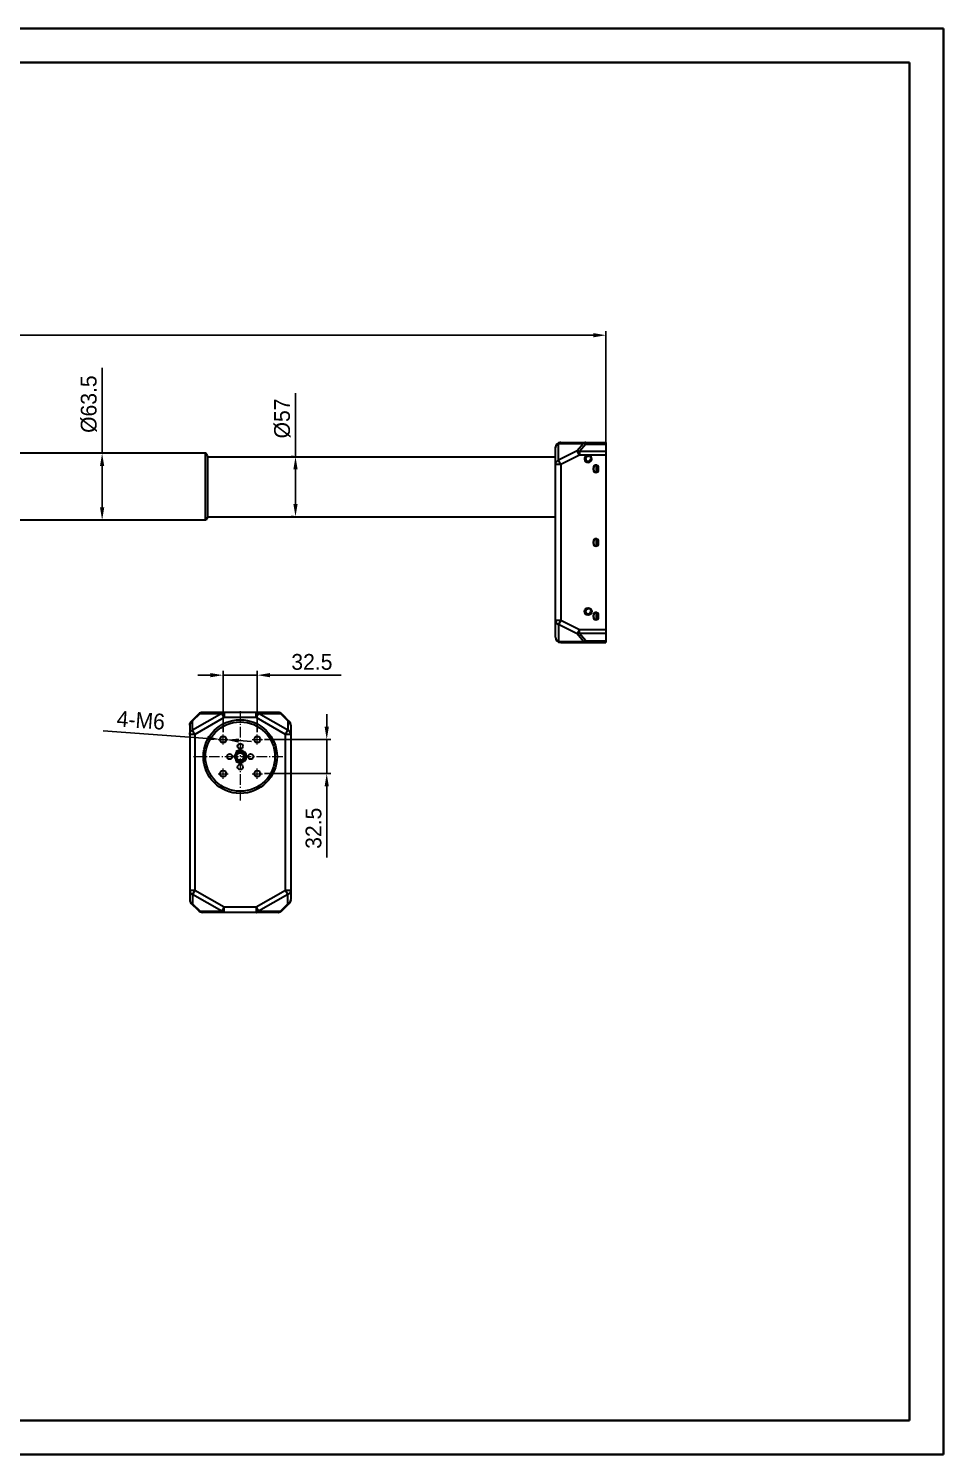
# Model space of a CAD drawing. Header units: millimetres. Extents: x 0 to 1916, y 0 to 1355.
# Drawn here: x 1047 to 1916, y 0 to 1355 of the extents above; entities that cross this region are included whole.
import ezdxf

# ---------------------------------------------------------------- set-up
doc = ezdxf.new("R2010")
doc.units = ezdxf.units.MM
doc.linetypes.add('CENTER2', pattern=[7.5, 5, -1, 0.5, -1])
doc.layers.get('0').update_dxf_attribs({"lineweight": 18})
for name, color, linetype, lineweight in [('CAXA0', 7, 'Continuous', 70), ('CAXA3', 7, 'Continuous', 18), ('輪廓線', 7, 'Continuous', 20)]:
    doc.layers.add(name, color=color, linetype=linetype, lineweight=lineweight)
doc.dimstyles.new('ISO-25', dxfattribs={"dimtxt": 6, "dimasz": 6, "dimexe": 0.5, "dimexo": 0.625, "dimgap": 1.2, "dimtad": 1, "dimdsep": 46, "dimtxsty": 'Standard', "dimcen": 2.5, "dimdle": 12, "dimclrd": 3, "dimclre": 3, "dimclrt": 3, "dimadec": 0, "dimazin": 0, "dimtfac": 1, "dimtmove": 0, "dimatfit": 3, "dimfxl": 0, "dimarcsym": 0})

# ---------------------------------------------------------------- blocks, each defined once
blk = doc.blocks.new('*X5')
at = {"layer": '輪廓線'}
for points in [[(397.6, 1065.5), (397.6, 1061.5), (385.6, 1063.5)], [(1583.6, 1065.5), (1583.6, 1061.5), (1595.6, 1063.5)]]:
    blk.add_hatch(color=0, dxfattribs=at).paths.add_polyline_path(points, flags=0)
at = {"layer": '輪廓線', "color": 0, "lineweight": -2}
for p, q in [((385.6, 956.6), (385.6, 1067.5)), ((1583.6, 1063.5), (397.6, 1063.5)), ((1595.6, 785.6), (1595.6, 1067.5))]:
    blk.add_line(p, q, dxfattribs=at)
at = {"layer": '輪廓線', "color": 0, "lineweight": 15, "insert": (990.6, 1076), "char_height": 15, "width": 78.771, "attachment_point": 5}
blk.add_mtext('1210', dxfattribs=at)
blk = doc.blocks.new('*X6')
at = {"layer": '輪廓線'}
for points in [[(1114.9, 939.3), (1118.9, 939.3), (1116.9, 951.3)], [(1114.9, 899.8), (1118.9, 899.8), (1116.9, 887.8)]]:
    blk.add_hatch(color=0, dxfattribs=at).paths.add_polyline_path(points, flags=0)
at = {"layer": '輪廓線', "color": 0, "lineweight": -2}
for p, q in [((1116.9, 951.3), (1116.9, 1032.6)), ((1114.9, 951.3), (1112.9, 951.3)), ((1116.9, 899.8), (1116.9, 939.3)), ((1114.9, 887.8), (1112.9, 887.8))]:
    blk.add_line(p, q, dxfattribs=at)
at = {"layer": '輪廓線', "color": 0, "lineweight": 15, "insert": (1104.4, 998), "char_height": 15, "width": 109.441, "attachment_point": 5, "rotation": 90}
blk.add_mtext('%%C63.5', dxfattribs=at)
blk = doc.blocks.new('*X7')
at = {"layer": '輪廓線'}
for points in [[(1298.6, 936.1), (1302.6, 936.1), (1300.6, 948.1)], [(1298.6, 903.1), (1302.6, 903.1), (1300.6, 891.1)]]:
    blk.add_hatch(color=0, dxfattribs=at).paths.add_polyline_path(points, flags=0)
at = {"layer": '輪廓線', "color": 0, "lineweight": -2}
for p, q in [((1300.6, 948.1), (1300.6, 1008.4)), ((1298.6, 948.1), (1296.6, 948.1)), ((1300.6, 903.1), (1300.6, 936.1)), ((1298.6, 891.1), (1296.6, 891.1))]:
    blk.add_line(p, q, dxfattribs=at)
at = {"layer": '輪廓線', "color": 0, "lineweight": 15, "insert": (1288.1, 984.4), "char_height": 15, "width": 66.704, "attachment_point": 5, "rotation": 90}
blk.add_mtext('%%C57', dxfattribs=at)
blk = doc.blocks.new('*X10')
at = {"layer": '輪廓線'}
for points in [[(1217, 682.4), (1216.7, 678.4), (1228.8, 679.6)], [(1246.9, 680.3), (1246.7, 676.3), (1234.8, 679.1)]]:
    blk.add_hatch(color=0, dxfattribs=at).paths.add_polyline_path(points, flags=0)
at = {"layer": '輪廓線', "color": 0, "lineweight": -2}
for p, q in [((1117.9, 687.6), (1216.9, 680.4)), ((1234.8, 679.1), (1228.8, 679.6)), ((1246.8, 678.3), (1258.8, 677.4))]:
    blk.add_line(p, q, dxfattribs=at)
at = {"layer": '輪廓線', "color": 0, "lineweight": 15, "insert": (1153.7, 697.6), "char_height": 15, "width": 84.053, "attachment_point": 5, "rotation": 355.8531}
blk.add_mtext('4-M6', dxfattribs=at)
blk = doc.blocks.new('*X17')
at = {"layer": '輪廓線'}
for points in [[(1219.8, 742.5), (1219.8, 738.5), (1231.8, 740.5)], [(1276.3, 742.5), (1276.3, 738.5), (1264.3, 740.5)]]:
    blk.add_hatch(color=0, dxfattribs=at).paths.add_polyline_path(points, flags=0)
at = {"layer": '輪廓線', "color": 0, "lineweight": -2}
for p, q in [((1219.8, 740.5), (1207.8, 740.5)), ((1231.8, 686.2), (1231.8, 744.5)), ((1231.8, 740.5), (1264.3, 740.5)), ((1264.3, 686.2), (1264.3, 744.5)), ((1276.3, 740.5), (1344.1, 740.5))]:
    blk.add_line(p, q, dxfattribs=at)
at = {"layer": '輪廓線', "color": 0, "lineweight": 15, "insert": (1316.2, 753), "char_height": 15, "width": 80.615, "attachment_point": 5}
blk.add_mtext('32.5', dxfattribs=at)
blk = doc.blocks.new('*X18')
at = {"layer": '輪廓線'}
for points in [[(1328.3, 691.4), (1332.3, 691.4), (1330.3, 679.4)], [(1328.3, 634.9), (1332.3, 634.9), (1330.3, 646.9)]]:
    blk.add_hatch(color=0, dxfattribs=at).paths.add_polyline_path(points, flags=0)
at = {"layer": '輪廓線', "color": 0, "lineweight": -2}
for p, q in [((1330.3, 691.4), (1330.3, 703.4)), ((1271.1, 679.4), (1334.3, 679.4)), ((1330.3, 679.4), (1330.3, 646.9)), ((1271.1, 646.9), (1334.3, 646.9)), ((1330.3, 634.9), (1330.3, 567.1))]:
    blk.add_line(p, q, dxfattribs=at)
at = {"layer": '輪廓線', "color": 0, "lineweight": 15, "insert": (1317.8, 595), "char_height": 15, "width": 80.615, "attachment_point": 5, "rotation": 90}
blk.add_mtext('32.5', dxfattribs=at)

msp = doc.modelspace()

# ---------------------------------------------------------------- linework, layer by layer
at = {"linetype": 'Continuous', "lineweight": 30}
for p, q in [((1215.385, 951.326), (885.885, 951.326)), ((1214.885, 951.326), (1214.885, 887.826)), ((1216.885, 948.826), (1215.385, 951.326)), ((1216.885, 948.826), (1216.885, 890.326)), ((1547.585, 776.576), (1547.585, 956.576)), ((1547.585, 776.576), (1547.585, 956.576)), ((1550.594, 944.637), (1550.594, 960.558)), ((1550.594, 944.637), (1550.594, 960.558)), ((1550.594, 960.558), (1574.354, 960.558)), ((1550.594, 960.558), (1574.354, 960.558)), ((1568.293, 953.487), (1550.594, 944.637)), ((1568.293, 953.487), (1550.594, 944.637)), ((1552.585, 961.576), (1595.585, 961.576)), ((1552.585, 961.576), (1595.585, 961.576)), ((1570.284, 949.505), (1552.585, 940.655)), ((1570.284, 949.505), (1552.585, 940.655)), ((1574.354, 960.558), (1568.293, 953.487)), ((1574.354, 960.558), (1568.293, 953.487)), ((1570.284, 949.505), (1568.293, 953.487)), ((1570.284, 949.505), (1568.293, 953.487)), ((1576.345, 960.111), (1570.284, 953.04)), ((1576.345, 960.111), (1570.284, 953.04)), ((1570.284, 953.04), (1570.284, 949.505)), ((1570.284, 953.04), (1570.284, 949.505)), ((1595.585, 953.04), (1570.284, 953.04)), ((1595.585, 953.04), (1570.284, 953.04)), ((1577.883, 949.505), (1570.284, 949.505)), ((1577.883, 949.505), (1570.284, 949.505)), ((1576.345, 961.576), (1576.345, 960.111)), ((1576.345, 961.576), (1576.345, 960.111)), ((1576.345, 960.111), (1595.585, 960.111)), ((1576.345, 960.111), (1595.585, 960.111)), ((1577.883, 949.505), (1577.983, 949.015)), ((1577.883, 949.505), (1577.983, 949.015)), ((1579.287, 949.505), (1579.186, 949.015)), ((1579.287, 949.505), (1579.186, 949.015)), ((1595.585, 949.505), (1579.287, 949.505)), ((1595.585, 949.505), (1579.287, 949.505)), ((1595.585, 961.576), (1595.585, 771.576)), ((1595.585, 961.576), (1595.585, 771.576)), ((1216.885, 948.076), (1547.585, 948.076)), ((1552.585, 940.655), (1547.585, 940.655)), ((1552.585, 940.655), (1547.585, 940.655)), ((1552.585, 940.655), (1550.594, 944.637)), ((1552.585, 940.655), (1550.594, 944.637)), ((1552.585, 940.655), (1552.585, 792.497)), ((1552.585, 940.655), (1552.585, 792.497)), ((1583.585, 937.576), (1583.585, 935.576)), ((1583.585, 937.576), (1583.585, 935.576)), ((1583.735, 935.576), (1583.735, 937.576)), ((1586.735, 933.317), (1586.735, 939.834)), ((1588.435, 935.576), (1588.435, 937.576)), ((1588.585, 935.576), (1588.585, 937.576)), ((1588.585, 935.576), (1588.585, 937.576)), ((1215.385, 887.826), (885.885, 887.826)), ((1216.885, 890.326), (1215.385, 887.826)), ((1216.885, 891.076), (1547.585, 891.076)), ((1583.585, 867.576), (1583.585, 865.576)), ((1583.585, 867.576), (1583.585, 865.576)), ((1583.735, 865.576), (1583.735, 867.576)), ((1586.735, 863.317), (1586.735, 869.834)), ((1588.435, 865.576), (1588.435, 867.576)), ((1588.585, 865.576), (1588.585, 867.576)), ((1588.585, 865.576), (1588.585, 867.576)), ((1586.735, 793.317), (1586.735, 799.834)), ((1552.585, 792.497), (1547.585, 792.497)), ((1552.585, 792.497), (1547.585, 792.497)), ((1552.585, 792.497), (1550.594, 788.514)), ((1552.585, 792.497), (1550.594, 788.514)), ((1550.594, 788.514), (1550.594, 772.594)), ((1550.594, 788.514), (1550.594, 772.594)), ((1568.293, 779.665), (1550.594, 788.514)), ((1568.293, 779.665), (1550.594, 788.514)), ((1570.284, 783.647), (1552.585, 792.497)), ((1570.284, 783.647), (1552.585, 792.497)), ((1583.585, 797.576), (1583.585, 795.576)), ((1583.585, 797.576), (1583.585, 795.576)), ((1583.735, 795.576), (1583.735, 797.576)), ((1588.435, 795.576), (1588.435, 797.576)), ((1588.585, 795.576), (1588.585, 797.576)), ((1588.585, 795.576), (1588.585, 797.576)), ((1550.594, 772.594), (1574.354, 772.594)), ((1550.594, 772.594), (1574.354, 772.594)), ((1570.284, 783.647), (1568.293, 779.665)), ((1570.284, 783.647), (1568.293, 779.665)), ((1574.354, 772.594), (1568.293, 779.665)), ((1574.354, 772.594), (1568.293, 779.665)), ((1570.284, 780.111), (1570.284, 783.647)), ((1570.284, 780.111), (1570.284, 783.647)), ((1595.585, 783.647), (1570.284, 783.647)), ((1595.585, 783.647), (1570.284, 783.647)), ((1576.345, 773.04), (1570.284, 780.111)), ((1576.345, 773.04), (1570.284, 780.111)), ((1595.585, 780.111), (1570.284, 780.111)), ((1595.585, 780.111), (1570.284, 780.111)), ((1576.345, 771.576), (1576.345, 773.04)), ((1576.345, 771.576), (1576.345, 773.04)), ((1576.345, 773.04), (1595.585, 773.04)), ((1576.345, 773.04), (1595.585, 773.04)), ((1552.585, 771.576), (1595.585, 771.576)), ((1552.585, 771.576), (1595.585, 771.576)), ((1284.019, 705.108), (1212.161, 705.108)), ((1284.019, 705.108), (1212.161, 705.108)), ((1232.952, 705.108), (1232.952, 700.108)), ((1232.952, 705.108), (1232.952, 700.108)), ((1263.229, 700.108), (1263.229, 705.108)), ((1263.229, 700.108), (1263.229, 705.108)), ((1200.09, 693.037), (1200.09, 527.179)), ((1200.09, 693.037), (1200.09, 527.179)), ((1201.555, 696.573), (1208.626, 703.644)), ((1201.555, 696.573), (1208.626, 703.644)), ((1230.676, 704.09), (1202.815, 688.169)), ((1230.676, 704.09), (1202.815, 688.169)), ((1202.815, 697.019), (1209.886, 704.09)), ((1202.815, 697.019), (1209.886, 704.09)), ((1202.815, 688.169), (1202.815, 697.019)), ((1202.815, 688.169), (1202.815, 697.019)), ((1232.952, 700.108), (1205.09, 684.187)), ((1232.952, 700.108), (1205.09, 684.187)), ((1209.886, 704.09), (1230.676, 704.09)), ((1209.886, 704.09), (1230.676, 704.09)), ((1232.952, 700.108), (1230.676, 704.09)), ((1232.952, 700.108), (1230.676, 704.09)), ((1263.229, 700.108), (1232.952, 700.108)), ((1263.229, 700.108), (1232.952, 700.108)), ((1263.229, 700.108), (1265.504, 704.09)), ((1263.229, 700.108), (1265.504, 704.09)), ((1291.09, 684.187), (1263.229, 700.108)), ((1291.09, 684.187), (1263.229, 700.108)), ((1265.504, 704.09), (1286.295, 704.09)), ((1265.504, 704.09), (1286.295, 704.09)), ((1293.366, 688.169), (1265.504, 704.09)), ((1293.366, 688.169), (1265.504, 704.09)), ((1286.295, 704.09), (1293.366, 697.019)), ((1286.295, 704.09), (1293.366, 697.019)), ((1287.555, 703.644), (1294.626, 696.573)), ((1287.555, 703.644), (1294.626, 696.573)), ((1293.366, 697.019), (1293.366, 688.169)), ((1293.366, 697.019), (1293.366, 688.169)), ((1296.09, 693.037), (1296.09, 527.179)), ((1296.09, 693.037), (1296.09, 527.179)), ((1205.09, 684.187), (1200.09, 684.187)), ((1205.09, 684.187), (1200.09, 684.187)), ((1205.09, 684.187), (1202.815, 688.169)), ((1205.09, 684.187), (1202.815, 688.169)), ((1205.09, 684.187), (1205.09, 536.029)), ((1205.09, 684.187), (1205.09, 536.029)), ((1291.09, 684.187), (1293.366, 688.169)), ((1291.09, 684.187), (1293.366, 688.169)), ((1296.09, 684.187), (1291.09, 684.187)), ((1296.09, 684.187), (1291.09, 684.187)), ((1291.09, 536.029), (1291.09, 684.187)), ((1291.09, 536.029), (1291.09, 684.187)), ((1244.475, 664.761), (1243.773, 664.379)), ((1243.773, 664.379), (1244.156, 663.676)), ((1245.088, 665.713), (1244.306, 665.543)), ((1244.306, 665.543), (1244.475, 664.761)), ((1244.633, 666.413), (1245.128, 666.28)), ((1245.145, 666.51), (1245.088, 665.713)), ((1245.943, 666.453), (1245.145, 666.51)), ((1246.223, 667.202), (1245.943, 666.453)), ((1246.972, 666.922), (1246.223, 667.202)), ((1247.451, 667.563), (1246.972, 666.922)), ((1248.092, 667.083), (1247.451, 667.563)), ((1248.732, 667.562), (1248.092, 667.083)), ((1249.211, 666.922), (1248.732, 667.562)), ((1249.961, 667.201), (1249.211, 666.922)), ((1250.24, 666.451), (1249.961, 667.201)), ((1250.303, 666.981), (1250.145, 666.707)), ((1251.038, 666.508), (1250.24, 666.451)), ((1251.095, 665.711), (1251.038, 666.508)), ((1251.876, 665.54), (1251.095, 665.711)), ((1251.706, 664.759), (1251.876, 665.54)), ((1252.408, 664.376), (1251.706, 664.759)), ((1252.025, 663.674), (1252.408, 664.376)), ((1252.065, 664.563), (1252.269, 664.638)), ((1244.156, 663.676), (1243.59, 663.111)), ((1243.59, 663.111), (1244.155, 662.545)), ((1244.155, 662.545), (1243.771, 661.844)), ((1243.771, 661.844), (1244.473, 661.46)), ((1244.473, 661.46), (1244.303, 660.678)), ((1244.303, 660.678), (1245.084, 660.508)), ((1245.124, 659.935), (1244.633, 659.804)), ((1245.084, 660.508), (1245.14, 659.71)), ((1245.14, 659.71), (1245.938, 659.766)), ((1245.938, 659.766), (1246.217, 659.017)), ((1246.217, 659.017), (1246.967, 659.295)), ((1246.967, 659.295), (1247.445, 658.655)), ((1247.445, 658.655), (1248.086, 659.133)), ((1248.086, 659.133), (1248.726, 658.653)), ((1248.726, 658.653), (1249.206, 659.293)), ((1249.206, 659.293), (1249.955, 659.013)), ((1249.955, 659.013), (1250.235, 659.762)), ((1250.142, 659.513), (1250.303, 659.235)), ((1250.235, 659.762), (1251.033, 659.704)), ((1251.033, 659.704), (1251.091, 660.501)), ((1251.091, 660.501), (1251.873, 660.67)), ((1251.704, 661.452), (1252.406, 661.835)), ((1251.873, 660.67), (1251.704, 661.452)), ((1252.022, 662.54), (1252.59, 663.108)), ((1252.406, 661.835), (1252.022, 662.54)), ((1252.59, 663.108), (1252.025, 663.674)), ((1252.269, 661.579), (1252.069, 661.651)), ((1205.09, 536.029), (1200.09, 536.029)), ((1205.09, 536.029), (1200.09, 536.029)), ((1205.09, 536.029), (1202.815, 532.047)), ((1205.09, 536.029), (1202.815, 532.047)), ((1202.815, 532.047), (1202.815, 523.197)), ((1202.815, 532.047), (1202.815, 523.197)), ((1230.676, 516.126), (1202.815, 532.047)), ((1230.676, 516.126), (1202.815, 532.047)), ((1232.952, 520.108), (1205.09, 536.029)), ((1232.952, 520.108), (1205.09, 536.029)), ((1291.09, 536.029), (1263.229, 520.108)), ((1291.09, 536.029), (1263.229, 520.108)), ((1293.366, 532.047), (1265.504, 516.126)), ((1293.366, 532.047), (1265.504, 516.126)), ((1291.09, 536.029), (1293.366, 532.047)), ((1291.09, 536.029), (1293.366, 532.047)), ((1296.09, 536.029), (1291.09, 536.029)), ((1296.09, 536.029), (1291.09, 536.029)), ((1293.366, 523.197), (1293.366, 532.047)), ((1293.366, 523.197), (1293.366, 532.047)), ((1208.626, 516.573), (1201.555, 523.644)), ((1208.626, 516.573), (1201.555, 523.644)), ((1202.815, 523.197), (1209.886, 516.126)), ((1202.815, 523.197), (1209.886, 516.126)), ((1209.886, 516.126), (1230.676, 516.126)), ((1209.886, 516.126), (1230.676, 516.126)), ((1284.019, 515.108), (1212.161, 515.108)), ((1284.019, 515.108), (1212.161, 515.108)), ((1232.952, 520.108), (1230.676, 516.126)), ((1232.952, 520.108), (1230.676, 516.126)), ((1232.952, 515.108), (1232.952, 520.108)), ((1232.952, 515.108), (1232.952, 520.108)), ((1263.229, 520.108), (1232.952, 520.108)), ((1263.229, 520.108), (1232.952, 520.108)), ((1263.229, 520.108), (1263.229, 515.108)), ((1263.229, 520.108), (1263.229, 515.108)), ((1263.229, 520.108), (1265.504, 516.126)), ((1263.229, 520.108), (1265.504, 516.126)), ((1265.504, 516.126), (1286.295, 516.126)), ((1265.504, 516.126), (1286.295, 516.126)), ((1286.295, 516.126), (1293.366, 523.197)), ((1286.295, 516.126), (1293.366, 523.197)), ((1287.555, 516.573), (1294.626, 523.644)), ((1287.555, 516.573), (1294.626, 523.644))]:
    msp.add_line(p, q, dxfattribs=at)
at = {"linetype": 'CENTER2', "lineweight": 15, "ltscale": 2}
for p, q in [((1248.09, 706.333), (1248.09, 619.883)), ((1227.055, 679.358), (1236.626, 679.358)), ((1231.84, 674.558), (1231.84, 684.158)), ((1259.555, 679.358), (1269.126, 679.358)), ((1264.34, 674.558), (1264.34, 684.158)), ((1203.565, 663.108), (1292.615, 663.108)), ((1231.84, 642.058), (1231.84, 651.658)), ((1264.34, 642.058), (1264.34, 651.658)), ((1227.055, 646.858), (1236.626, 646.858)), ((1259.555, 646.858), (1269.126, 646.858))]:
    msp.add_line(p, q, dxfattribs=at)
at = {"linetype": 'Continuous', "lineweight": 30}
for centre, radius in [((1578.585, 946.076), 3), ((1578.585, 946.076), 3), ((1578.585, 801.076), 3.5), ((1578.585, 801.076), 3.5), ((1578.585, 801.076), 3), ((1578.585, 801.076), 3), ((1248.09, 663.108), 35), ((1248.09, 663.108), 33), ((1231.84, 679.358), 3), ((1264.34, 679.358), 3), ((1238.191, 663.108), 2.5), ((1248.09, 663.108), 5), ((1248.067, 663.108), 3.523), ((1248.09, 673.008), 2.5), ((1257.99, 663.108), 2.5), ((1248.09, 653.209), 2.5), ((1231.84, 646.858), 3), ((1264.34, 646.858), 3)]:
    msp.add_circle(centre, radius, dxfattribs=at)
for centre, radius, start, end in [((1552.585, 956.576), 5, 90, 180), ((1552.585, 956.576), 5, 90, 180), ((1551.354, 956.575), 3.769, 174.407424, 179.991081), ((1578.585, 946.076), 3.5, 101.565854, 78.434146), ((1578.585, 946.076), 3.5, 101.565854, 78.434146), ((1578.587, 946.409), 3.175, 90.035137, 102.80561), ((1578.587, 946.409), 3.175, 91.460744, 102.809425), ((1578.585, 946.434), 3.149, 90.000278, 91.433971), ((1578.583, 946.409), 3.175, 77.19439, 89.964863), ((1578.584, 946.419), 3.165, 80.024594, 89.9835), ((1578.581, 946.401), 3.183, 78.605669, 80.021869), ((1578.579, 946.395), 3.189, 77.189441, 78.605767), ((1586.085, 937.576), 2.5, 0, 180), ((1586.085, 937.576), 2.5, 0, 180), ((1586.085, 935.576), 2.5, 180, 0), ((1586.085, 935.576), 2.5, 180, 0), ((1586.085, 937.576), 2.35, 0, 180), ((1586.085, 935.576), 2.35, 180, 0), ((1586.085, 867.576), 2.5, 0, 180), ((1586.085, 867.576), 2.5, 0, 180), ((1586.085, 867.576), 2.35, 0, 180), ((1586.085, 865.576), 2.5, 180, 0), ((1586.085, 865.576), 2.5, 180, 0), ((1586.085, 865.576), 2.35, 180, 0), ((1586.085, 797.576), 2.5, 0, 180), ((1586.085, 797.576), 2.5, 0, 180), ((1586.085, 797.576), 2.35, 0, 180), ((1586.085, 795.576), 2.5, 180, 0), ((1586.085, 795.576), 2.5, 180, 0), ((1586.085, 795.576), 2.35, 180, 0), ((1552.585, 776.576), 5, 180, 270), ((1552.585, 776.576), 5, 180, 270), ((1551.354, 776.576), 3.769, 180.008919, 185.592576), ((1212.161, 700.108), 5, 90, 135), ((1212.161, 700.108), 5, 90, 135), ((1284.019, 700.108), 5, 45, 90), ((1284.019, 700.108), 5, 45, 90), ((1205.09, 693.037), 5, 135, 180), ((1205.09, 693.037), 5, 135, 180), ((1204.086, 693.036), 3.996, 173.889954, 179.987869), ((1204.523, 692.84), 4.481, 140.15341, 145.591582), ((1204.636, 692.745), 4.629, 134.836119, 140.153667), ((1204.778, 692.596), 4.834, 124.449414, 134.780512), ((1204.919, 692.396), 5.079, 119.49854, 124.483392), ((1204.964, 692.318), 5.169, 114.564587, 119.50333), ((1204.964, 692.318), 5.169, 114.564587, 119.50333), ((1291.217, 692.318), 5.169, 60.496651, 65.435413), ((1291.217, 692.318), 5.169, 60.496651, 65.435413), ((1291.261, 692.396), 5.079, 55.516574, 60.501441), ((1291.402, 692.596), 4.834, 45.219439, 55.550552), ((1291.09, 693.037), 5, 0, 45), ((1291.09, 693.037), 5, 0, 45), ((1291.544, 692.745), 4.629, 39.846283, 45.163832), ((1291.658, 692.84), 4.481, 34.40837, 39.84654), ((1292.094, 693.036), 3.996, 0.012131, 6.110041), ((1292.094, 693.036), 3.996, 0.012131, 6.110041), ((1244.84, 667.185), 0.8, 128.363294, 255), ((1248.067, 663.108), 6, 231.636706, 128.363294), ((1250.736, 666.731), 0.5, 53.62063, 150), ((1248.067, 663.108), 5, 26.37937, 53.62063), ((1252.098, 665.107), 0.5, 290, 26.37937), ((1244.84, 659.031), 0.8, 105, 231.636706), ((1250.736, 659.485), 0.5, 210, 306.37937), ((1248.067, 663.108), 5, 306.37937, 333.62063), ((1252.098, 661.109), 0.5, 333.62063, 70), ((1205.09, 527.179), 5, 180, 225), ((1205.09, 527.179), 5, 180, 225), ((1204.086, 527.18), 3.996, 180.012131, 186.110046), ((1204.523, 527.376), 4.481, 214.408418, 219.84659), ((1204.636, 527.471), 4.629, 219.846333, 225.163881), ((1204.778, 527.62), 4.834, 225.219488, 235.550586), ((1204.919, 527.82), 5.079, 235.516608, 240.50146), ((1204.964, 527.898), 5.169, 240.49667, 245.435413), ((1204.964, 527.898), 5.169, 240.49667, 245.435413), ((1212.161, 520.108), 5, 225, 270), ((1212.161, 520.108), 5, 225, 270), ((1284.019, 520.108), 5, 270, 315), ((1284.019, 520.108), 5, 270, 315), ((1291.217, 527.898), 5.169, 294.564587, 299.503349), ((1291.217, 527.898), 5.169, 294.564587, 299.503349), ((1291.261, 527.82), 5.079, 299.498559, 304.483426), ((1291.402, 527.62), 4.834, 304.449448, 314.780561), ((1291.09, 527.179), 5, 315, 360), ((1291.09, 527.179), 5, 315, 360), ((1291.544, 527.471), 4.629, 314.836168, 320.153717), ((1291.658, 527.376), 4.481, 320.15346, 325.59163), ((1292.094, 527.18), 3.996, 353.889959, 359.987869), ((1292.094, 527.18), 3.996, 353.889959, 359.987869)]:
    msp.add_arc(centre, radius, start, end, dxfattribs=at)
at = {"linetype": 'CENTER2', "lineweight": 15, "ltscale": 2}
for centre, radius, start, end in [((1578.585, 946.076), 2, 75, 15), ((1578.585, 801.076), 2, 75, 15), ((1231.84, 679.358), 2.6, 180, 90), ((1264.34, 679.358), 2.6, 180, 90), ((1231.84, 646.858), 2.6, 180, 90), ((1264.34, 646.858), 2.6, 180, 90)]:
    msp.add_arc(centre, radius, start, end, dxfattribs=at)
at = {"linetype": 'Continuous', "lineweight": 30}
for points, knots in [([(1547.585, 956.576), (1547.585, 957.415), (1548.222, 959.192), (1549.748, 960.239), (1550.594, 960.558)], [0, 0, 0, 0, 2.54663495, 5.28949327, 5.28949327, 5.28949327, 5.28949327]), ([(1547.603, 956.942), (1547.679, 957.723), (1548.381, 959.315), (1549.806, 960.261), (1550.594, 960.558)], [0, 0, 0, 0, 2.37628774, 4.92714303, 4.92714303, 4.92714303, 4.92714303]), ([(1552.585, 961.576), (1552.224, 961.576), (1551.453, 961.372), (1550.857, 960.862), (1550.594, 960.558)], [0, 0, 0, 0, 1.08858531, 2.30258777, 2.30258777, 2.30258777, 2.30258777]), ([(1552.585, 961.576), (1552.224, 961.576), (1551.453, 961.372), (1550.857, 960.862), (1550.594, 960.558)], [0, 0, 0, 0, 1.08858531, 2.30258777, 2.30258777, 2.30258777, 2.30258777]), ([(1570.284, 953.04), (1570.115, 953.113), (1569.478, 953.355), (1568.792, 953.49), (1568.293, 953.487)], [0, 0, 0, 0, 0.55354807, 2.05305363, 2.05305363, 2.05305363, 2.05305363]), ([(1570.284, 953.04), (1570.115, 953.113), (1569.478, 953.355), (1568.792, 953.49), (1568.293, 953.487)], [0, 0, 0, 0, 0.55354807, 2.05305363, 2.05305363, 2.05305363, 2.05305363]), ([(1576.345, 961.576), (1575.984, 961.576), (1575.214, 961.372), (1574.618, 960.862), (1574.354, 960.558)], [0, 0, 0, 0, 1.08858466, 2.30258808, 2.30258808, 2.30258808, 2.30258808]), ([(1576.345, 960.111), (1576.176, 960.184), (1575.539, 960.426), (1574.853, 960.561), (1574.354, 960.558)], [0, 0, 0, 0, 0.55354782, 2.05305363, 2.05305363, 2.05305363, 2.05305363]), ([(1576.345, 960.111), (1576.176, 960.184), (1575.539, 960.426), (1574.853, 960.561), (1574.354, 960.558)], [0, 0, 0, 0, 0.55354782, 2.05305363, 2.05305363, 2.05305363, 2.05305363]), ([(1576.345, 961.576), (1575.984, 961.576), (1575.487, 961.444), (1575.069, 961.188), (1574.964, 961.114)], [0, 0, 0, 0, 1.08805334, 1.47677788, 1.47677788, 1.47677788, 1.47677788]), ([(1547.585, 940.655), (1547.585, 941.075), (1547.732, 941.932), (1548.578, 943.497), (1549.748, 944.318), (1550.594, 944.637)], [0, 0, 0, 0, 1.26846359, 2.56866314, 5.29873399, 5.29873399, 5.29873399, 5.29873399]), ([(1547.585, 940.655), (1547.585, 941.494), (1548.222, 943.271), (1549.748, 944.318), (1550.594, 944.637)], [0, 0, 0, 0, 2.54664987, 5.28949334, 5.28949334, 5.28949334, 5.28949334]), ([(1547.585, 792.497), (1547.585, 792.077), (1547.732, 791.219), (1548.578, 789.655), (1549.748, 788.833), (1550.594, 788.514)], [0, 0, 0, 0, 1.26846359, 2.56866314, 5.29873399, 5.29873399, 5.29873399, 5.29873399]), ([(1547.585, 792.497), (1547.585, 791.657), (1548.222, 789.88), (1549.748, 788.833), (1550.594, 788.514)], [0, 0, 0, 0, 2.54664987, 5.28949334, 5.28949334, 5.28949334, 5.28949334]), ([(1547.585, 776.576), (1547.585, 775.736), (1548.222, 773.959), (1549.748, 772.912), (1550.594, 772.594)], [0, 0, 0, 0, 2.54663495, 5.28949327, 5.28949327, 5.28949327, 5.28949327]), ([(1547.603, 776.209), (1547.679, 775.428), (1548.381, 773.836), (1549.806, 772.891), (1550.594, 772.594)], [0, 0, 0, 0, 2.37628774, 4.92714303, 4.92714303, 4.92714303, 4.92714303]), ([(1552.585, 771.576), (1552.224, 771.576), (1551.453, 771.78), (1550.857, 772.29), (1550.594, 772.594)], [0, 0, 0, 0, 1.08858531, 2.30258777, 2.30258777, 2.30258777, 2.30258777]), ([(1552.585, 771.576), (1552.224, 771.576), (1551.453, 771.78), (1550.857, 772.29), (1550.594, 772.594)], [0, 0, 0, 0, 1.08858531, 2.30258777, 2.30258777, 2.30258777, 2.30258777]), ([(1570.284, 780.111), (1570.115, 780.039), (1569.478, 779.796), (1568.792, 779.661), (1568.293, 779.665)], [0, 0, 0, 0, 0.55354807, 2.05305363, 2.05305363, 2.05305363, 2.05305363]), ([(1570.284, 780.111), (1570.115, 780.039), (1569.478, 779.796), (1568.792, 779.661), (1568.293, 779.665)], [0, 0, 0, 0, 0.55354807, 2.05305363, 2.05305363, 2.05305363, 2.05305363]), ([(1576.345, 773.04), (1576.176, 772.968), (1575.539, 772.725), (1574.853, 772.59), (1574.354, 772.594)], [0, 0, 0, 0, 0.55354782, 2.05305363, 2.05305363, 2.05305363, 2.05305363]), ([(1576.345, 773.04), (1576.176, 772.968), (1575.539, 772.725), (1574.853, 772.59), (1574.354, 772.594)], [0, 0, 0, 0, 0.55354782, 2.05305363, 2.05305363, 2.05305363, 2.05305363]), ([(1576.345, 771.576), (1575.984, 771.576), (1575.214, 771.78), (1574.618, 772.29), (1574.354, 772.594)], [0, 0, 0, 0, 1.08858466, 2.30258808, 2.30258808, 2.30258808, 2.30258808]), ([(1576.345, 771.576), (1575.984, 771.576), (1575.214, 771.78), (1574.618, 772.29), (1574.354, 772.594)], [0, 0, 0, 0, 1.08858466, 2.30258808, 2.30258808, 2.30258808, 2.30258808]), ([(1212.161, 705.108), (1211.752, 705.108), (1210.896, 704.915), (1210.194, 704.401), (1209.886, 704.09)], [0, 0, 0, 0, 1.23454701, 2.55547164, 2.55547164, 2.55547164, 2.55547164]), ([(1212.161, 705.108), (1211.957, 705.108), (1211.112, 705.018), (1210.336, 704.545), (1209.886, 704.09)], [0, 0, 0, 0, 0.61652005, 2.5517962, 2.5517962, 2.5517962, 2.5517962]), ([(1232.952, 705.108), (1232.542, 705.108), (1231.686, 704.915), (1230.985, 704.401), (1230.676, 704.09)], [0, 0, 0, 0, 1.2345477, 2.55547135, 2.55547135, 2.55547135, 2.55547135]), ([(1232.952, 705.108), (1232.748, 705.108), (1231.903, 705.018), (1231.127, 704.545), (1230.676, 704.09)], [0, 0, 0, 0, 0.6165182, 2.55179644, 2.55179644, 2.55179644, 2.55179644]), ([(1263.229, 705.108), (1263.638, 705.108), (1264.494, 704.915), (1265.196, 704.401), (1265.504, 704.09)], [0, 0, 0, 0, 1.2345477, 2.55547135, 2.55547135, 2.55547135, 2.55547135]), ([(1263.229, 705.108), (1263.433, 705.108), (1264.277, 705.018), (1265.054, 704.545), (1265.504, 704.09)], [0, 0, 0, 0, 0.6165182, 2.55179644, 2.55179644, 2.55179644, 2.55179644]), ([(1284.019, 705.108), (1284.429, 705.108), (1285.285, 704.915), (1285.986, 704.401), (1286.295, 704.09)], [0, 0, 0, 0, 1.23454701, 2.55547164, 2.55547164, 2.55547164, 2.55547164]), ([(1284.019, 705.108), (1284.223, 705.108), (1285.068, 705.018), (1285.844, 704.545), (1286.295, 704.09)], [0, 0, 0, 0, 0.61652005, 2.5517962, 2.5517962, 2.5517962, 2.5517962]), ([(1200.09, 693.037), (1200.09, 693.65), (1200.29, 694.488), (1200.707, 695.199), (1200.826, 695.372)], [0, 0, 0, 0, 1.84825902, 2.48103789, 2.48103789, 2.48103789, 2.48103789]), ([(1200.113, 693.462), (1200.135, 693.664), (1200.283, 694.476), (1200.686, 695.235), (1201.082, 695.711)], [0, 0, 0, 0, 0.61495793, 2.4813672, 2.4813672, 2.4813672, 2.4813672]), ([(1201.555, 696.573), (1201.705, 696.723), (1202.111, 696.965), (1202.573, 697.021), (1202.815, 697.019)], [0, 0, 0, 0, 0.64153351, 1.37085293, 1.37085293, 1.37085293, 1.37085293]), ([(1201.555, 696.573), (1201.629, 696.647), (1201.988, 696.93), (1202.467, 697.022), (1202.815, 697.019)], [0, 0, 0, 0, 0.31759357, 1.36912474, 1.36912474, 1.36912474, 1.36912474]), ([(1208.626, 703.644), (1208.776, 703.794), (1209.182, 704.036), (1209.644, 704.092), (1209.886, 704.09)], [0, 0, 0, 0, 0.64153297, 1.37085294, 1.37085294, 1.37085294, 1.37085294]), ([(1208.626, 703.644), (1208.7, 703.718), (1209.059, 704.001), (1209.538, 704.093), (1209.886, 704.09)], [0, 0, 0, 0, 0.31759341, 1.36912475, 1.36912475, 1.36912475, 1.36912475]), ([(1287.555, 703.644), (1287.404, 703.794), (1286.998, 704.036), (1286.537, 704.092), (1286.295, 704.09)], [0, 0, 0, 0, 0.64153297, 1.37085294, 1.37085294, 1.37085294, 1.37085294]), ([(1287.555, 703.644), (1287.48, 703.718), (1287.122, 704.001), (1286.642, 704.093), (1286.295, 704.09)], [0, 0, 0, 0, 0.31759341, 1.36912475, 1.36912475, 1.36912475, 1.36912475]), ([(1294.626, 696.573), (1294.475, 696.723), (1294.069, 696.965), (1293.608, 697.021), (1293.366, 697.019)], [0, 0, 0, 0, 0.64153351, 1.37085293, 1.37085293, 1.37085293, 1.37085293]), ([(1294.626, 696.573), (1294.551, 696.647), (1294.193, 696.93), (1293.714, 697.022), (1293.366, 697.019)], [0, 0, 0, 0, 0.31759357, 1.36912474, 1.36912474, 1.36912474, 1.36912474]), ([(1296.067, 693.462), (1296.046, 693.664), (1295.897, 694.476), (1295.495, 695.235), (1295.098, 695.711)], [0, 0, 0, 0, 0.61495704, 2.48136356, 2.48136356, 2.48136356, 2.48136356]), ([(1200.09, 684.187), (1200.09, 685.003), (1200.642, 686.712), (1202.032, 687.811), (1202.815, 688.169)], [0, 0, 0, 0, 2.47189155, 5.08101713, 5.08101713, 5.08101713, 5.08101713]), ([(1200.09, 684.187), (1200.09, 685.003), (1200.642, 686.712), (1202.032, 687.811), (1202.815, 688.169)], [0, 0, 0, 0, 2.47189155, 5.08101713, 5.08101713, 5.08101713, 5.08101713]), ([(1296.09, 684.187), (1296.09, 685.003), (1295.538, 686.712), (1294.149, 687.811), (1293.366, 688.169)], [0, 0, 0, 0, 2.47189144, 5.08101713, 5.08101713, 5.08101713, 5.08101713]), ([(1296.09, 684.187), (1296.09, 685.003), (1295.538, 686.712), (1294.149, 687.811), (1293.366, 688.169)], [0, 0, 0, 0, 2.47189144, 5.08101713, 5.08101713, 5.08101713, 5.08101713]), ([(1200.09, 536.029), (1200.09, 535.213), (1200.642, 533.504), (1202.032, 532.405), (1202.815, 532.047)], [0, 0, 0, 0, 2.47189155, 5.08101713, 5.08101713, 5.08101713, 5.08101713]), ([(1200.09, 536.029), (1200.09, 535.213), (1200.642, 533.504), (1202.032, 532.405), (1202.815, 532.047)], [0, 0, 0, 0, 2.47189155, 5.08101713, 5.08101713, 5.08101713, 5.08101713]), ([(1296.09, 536.029), (1296.09, 535.213), (1295.538, 533.504), (1294.149, 532.405), (1293.366, 532.047)], [0, 0, 0, 0, 2.47189144, 5.08101713, 5.08101713, 5.08101713, 5.08101713]), ([(1296.09, 536.029), (1296.09, 535.213), (1295.538, 533.504), (1294.149, 532.405), (1293.366, 532.047)], [0, 0, 0, 0, 2.47189144, 5.08101713, 5.08101713, 5.08101713, 5.08101713]), ([(1200.09, 527.179), (1200.09, 526.566), (1200.29, 525.728), (1200.707, 525.017), (1200.826, 524.844)], [0, 0, 0, 0, 1.84825902, 2.48103789, 2.48103789, 2.48103789, 2.48103789]), ([(1200.113, 526.755), (1200.135, 526.552), (1200.283, 525.74), (1200.686, 524.981), (1201.082, 524.505)], [0, 0, 0, 0, 0.61495793, 2.4813672, 2.4813672, 2.4813672, 2.4813672]), ([(1201.555, 523.644), (1201.705, 523.493), (1202.111, 523.251), (1202.573, 523.195), (1202.815, 523.197)], [0, 0, 0, 0, 0.64153351, 1.37085293, 1.37085293, 1.37085293, 1.37085293]), ([(1201.555, 523.644), (1201.629, 523.569), (1201.988, 523.286), (1202.467, 523.194), (1202.815, 523.197)], [0, 0, 0, 0, 0.31759357, 1.36912474, 1.36912474, 1.36912474, 1.36912474]), ([(1208.626, 516.573), (1208.776, 516.422), (1209.182, 516.18), (1209.644, 516.124), (1209.886, 516.126)], [0, 0, 0, 0, 0.64153297, 1.37085294, 1.37085294, 1.37085294, 1.37085294]), ([(1208.626, 516.573), (1208.7, 516.498), (1209.059, 516.215), (1209.538, 516.123), (1209.886, 516.126)], [0, 0, 0, 0, 0.31759341, 1.36912475, 1.36912475, 1.36912475, 1.36912475]), ([(1212.161, 515.108), (1211.752, 515.108), (1210.896, 515.301), (1210.194, 515.815), (1209.886, 516.126)], [0, 0, 0, 0, 1.23454701, 2.55547164, 2.55547164, 2.55547164, 2.55547164]), ([(1212.161, 515.108), (1211.957, 515.108), (1211.112, 515.198), (1210.336, 515.671), (1209.886, 516.126)], [0, 0, 0, 0, 0.61652005, 2.5517962, 2.5517962, 2.5517962, 2.5517962]), ([(1232.952, 515.108), (1232.542, 515.108), (1231.686, 515.301), (1230.985, 515.815), (1230.676, 516.126)], [0, 0, 0, 0, 1.2345477, 2.55547135, 2.55547135, 2.55547135, 2.55547135]), ([(1232.952, 515.108), (1232.748, 515.108), (1231.903, 515.198), (1231.127, 515.671), (1230.676, 516.126)], [0, 0, 0, 0, 0.6165182, 2.55179644, 2.55179644, 2.55179644, 2.55179644]), ([(1263.229, 515.108), (1263.638, 515.108), (1264.494, 515.301), (1265.196, 515.815), (1265.504, 516.126)], [0, 0, 0, 0, 1.2345477, 2.55547135, 2.55547135, 2.55547135, 2.55547135]), ([(1263.229, 515.108), (1263.433, 515.108), (1264.277, 515.198), (1265.054, 515.671), (1265.504, 516.126)], [0, 0, 0, 0, 0.6165182, 2.55179644, 2.55179644, 2.55179644, 2.55179644]), ([(1284.019, 515.108), (1284.429, 515.108), (1285.285, 515.301), (1285.986, 515.815), (1286.295, 516.126)], [0, 0, 0, 0, 1.23454701, 2.55547164, 2.55547164, 2.55547164, 2.55547164]), ([(1284.019, 515.108), (1284.223, 515.108), (1285.068, 515.198), (1285.844, 515.671), (1286.295, 516.126)], [0, 0, 0, 0, 0.61652005, 2.5517962, 2.5517962, 2.5517962, 2.5517962]), ([(1287.555, 516.573), (1287.404, 516.422), (1286.998, 516.18), (1286.537, 516.124), (1286.295, 516.126)], [0, 0, 0, 0, 0.64153297, 1.37085294, 1.37085294, 1.37085294, 1.37085294]), ([(1287.555, 516.573), (1287.48, 516.498), (1287.122, 516.215), (1286.642, 516.123), (1286.295, 516.126)], [0, 0, 0, 0, 0.31759341, 1.36912475, 1.36912475, 1.36912475, 1.36912475]), ([(1294.626, 523.644), (1294.475, 523.493), (1294.069, 523.251), (1293.608, 523.195), (1293.366, 523.197)], [0, 0, 0, 0, 0.64153351, 1.37085293, 1.37085293, 1.37085293, 1.37085293]), ([(1294.626, 523.644), (1294.551, 523.569), (1294.193, 523.286), (1293.714, 523.194), (1293.366, 523.197)], [0, 0, 0, 0, 0.31759357, 1.36912474, 1.36912474, 1.36912474, 1.36912474]), ([(1296.067, 526.755), (1296.046, 526.552), (1295.897, 525.74), (1295.495, 524.981), (1295.098, 524.505)], [0, 0, 0, 0, 0.61495704, 2.48136356, 2.48136356, 2.48136356, 2.48136356])]:
    msp.add_open_spline(points, degree=3, knots=knots, dxfattribs=at)
for points in [[(1574.964, 961.114), (1574.739, 960.956), (1574.534, 960.766), (1574.354, 960.558)], [(1201.082, 695.711), (1201.453, 696.155), (1201.915, 696.532), (1202.418, 696.817)], [(1295.098, 695.711), (1294.728, 696.155), (1294.265, 696.532), (1293.762, 696.817)], [(1296.067, 693.462), (1295.995, 694.137), (1295.738, 694.811), (1295.354, 695.372)], [(1201.082, 524.505), (1201.453, 524.061), (1201.915, 523.684), (1202.418, 523.399)], [(1295.098, 524.505), (1294.728, 524.061), (1294.265, 523.684), (1293.762, 523.399)], [(1296.067, 526.755), (1295.995, 526.079), (1295.738, 525.405), (1295.354, 524.844)]]:
    msp.add_open_spline(points, degree=3, dxfattribs=at)
at = {"layer": 'CAXA0', "linetype": 'Continuous', "lineweight": 35}
for p, q in [((1883.975, 1322.654), (32.26, 1322.654)), ((1883.975, 32.26), (1883.975, 1322.654)), ((1883.975, 322.599), (1883.975, 32.26)), ((32.26, 32.26), (1883.975, 32.26)), ((1883.975, 32.26), (722.621, 32.26))]:
    msp.add_line(p, q, dxfattribs=at)
at = {"layer": 'CAXA3', "color": 0, "linetype": 'Continuous', "lineweight": 35}
msp.add_line((1916.235, 1354.914), (0, 1354.914), dxfattribs=at)
at = {"layer": 'CAXA3', "linetype": 'Continuous', "lineweight": 35}
for p, q in [((1916.235, 0), (1916.235, 1354.914)), ((0, 0), (1916.235, 0))]:
    msp.add_line(p, q, dxfattribs=at)

# ---------------------------------------------------------------- dimensions: what is measured, and where the dimension line sits
at = {"layer": '輪廓線', "lineweight": 15}
dim = msp.add_linear_dim(base=(385.585, 1063.495), p1=(1595.585, 783.647), p2=(385.585, 954.576), text='1210', dimstyle='ISO-25', override={"dimtxt": 15, "dimasz": 12, "dimexe": 4, "dimexo": 2, "dimgap": 5, "dimsah": 1, "dimdle": 24, "dimclrd": 0, "dimclre": 0, "dimclrt": 0, "dimtolj": 1}, dxfattribs=at)
dim.commit()
dim.dimension.update_dxf_attribs({"geometry": '*X5', "text_midpoint": (990.585, 1063.495), "dimtype": 160})
for base, p1, p2, picture, middle in [((1116.923, 951.326), (1116.923, 887.826), (1116.923, 951.326), '*X6', (1116.923, 997.969)), ((1300.585, 948.076), (1300.585, 891.076), (1300.585, 948.076), '*X7', (1300.585, 984.433))]:
    dim = msp.add_linear_dim(base=base, p1=p1, p2=p2, angle=90, text='%%C<>', dimstyle='ISO-25', override={"dimtxt": 15, "dimasz": 12, "dimexe": 4, "dimexo": 2, "dimgap": 5, "dimsah": 1, "dimdle": 24, "dimclrd": 0, "dimclre": 0, "dimclrt": 0, "dimtolj": 1}, dxfattribs=at)
    dim.commit()
    dim.dimension.update_dxf_attribs({"geometry": picture, "text_midpoint": middle, "dimtype": 160})
dim = msp.add_linear_dim(base=(1231.84, 740.499), p1=(1264.34, 684.158), p2=(1231.84, 684.158), dimstyle='ISO-25', override={"dimtxt": 15, "dimasz": 12, "dimexe": 4, "dimexo": 2, "dimgap": 5, "dimsah": 1, "dimdle": 24, "dimclrd": 0, "dimclre": 0, "dimclrt": 0, "dimtolj": 1, "dimtzin": 8}, dxfattribs=at)
dim.commit()
dim.dimension.update_dxf_attribs({"geometry": '*X17', "text_midpoint": (1316.197, 740.499), "dimtype": 160})
dim = msp.add_diameter_dim_2p(p1=(1234.832, 679.141), p2=(1228.848, 679.575), text='4-M6', dimstyle='ISO-25', override={"dimtxt": 15, "dimasz": 12, "dimexe": 4, "dimexo": 2, "dimgap": 5, "dimpost": '%%C<>', "dimsah": 1, "dimdle": 24, "dimclrd": 0, "dimclre": 0, "dimclrt": 0, "dimtolj": 1}, dxfattribs=at)
dim.commit()
dim.dimension.update_dxf_attribs({"geometry": '*X10', "text_midpoint": (1152.781, 685.09), "dimtype": 163})
dim = msp.add_linear_dim(base=(1330.299, 646.858), p1=(1269.126, 679.358), p2=(1269.126, 646.858), angle=270, dimstyle='ISO-25', override={"dimtxt": 15, "dimasz": 12, "dimexe": 4, "dimexo": 2, "dimgap": 5, "dimsah": 1, "dimdle": 24, "dimclrd": 0, "dimclre": 0, "dimclrt": 0, "dimtolj": 1, "dimtzin": 8}, dxfattribs=at)
dim.commit()
dim.dimension.update_dxf_attribs({"geometry": '*X18', "text_midpoint": (1317.799, 595.001)})

doc.saveas('drawing.dxf')
